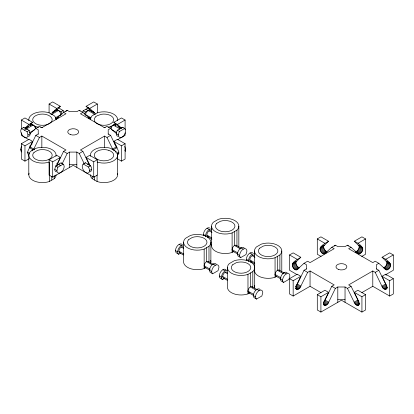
<?xml version="1.0" encoding="UTF-8"?>
<svg xmlns="http://www.w3.org/2000/svg" width="414" height="414" viewBox="0 0 414 414"><rect width="100%" height="100%" fill="white"/><g stroke="black" fill="none" stroke-linecap="round" stroke-linejoin="round"><path stroke-width="0.62" d="M54.746 169.295L55.688 165.962L61.06 162.862L63.689 164.539L64.175 166.356A5.134 2.965 -60 0 1 60.547 172.643A5.134 2.965 -60 0 1 56.915 170.547L54.746 169.295A5.134 2.965 -60 0 0 56.558 171.877M56.915 170.547L57.862 167.215L63.228 164.115M354.28 241.258C359.631 243.592 367.296 249.559 359.419 253.86L355.797 251.769L357.204 250.962L358.426 249.445L359.124 247.629L359.124 246.009L354.28 241.258L361.929 236.839L365.552 238.93L365.552 254.253L361.738 256.457M382.034 257.28C387.38 259.614 395.044 265.581 387.168 269.881L383.55 267.791L384.953 266.978L386.174 265.467L386.878 263.651L386.878 262.026L382.034 257.28L389.683 252.861L393.3 254.952L393.3 270.275L385.672 274.679M116.277 146.711L116.401 145.702M321.104 256.457L317.29 254.253L317.29 238.93L320.912 236.839L328.561 241.258C325.29 243.458 317.683 246.475 320.798 251.536C321.538 252.897 323.613 254.869 325.073 253.352L331.769 247.287L334.181 248.685L310.055 262.616L307.638 261.218L304.021 263.309L297.324 269.374C295.498 271.051 293.226 268.344 292.62 266.657C290.845 261.824 297.826 259.521 300.812 257.28L293.164 252.861L289.541 254.952L289.541 270.275L297.169 274.679M295.674 269.881L299.296 267.791L297.889 266.978L296.667 265.467L295.969 263.651L295.969 262.026L300.812 257.28M323.422 253.86L327.044 251.769L325.637 250.962L324.421 249.445L323.717 247.629L323.717 246.009L328.561 241.258M84.549 114.223L85.367 112.049L89.667 109.57M21.337 128.982L21.337 120.039L24.954 117.949L32.602 122.368L27.759 127.119L25.176 128.609M51.89 113.188L56.734 108.437L60.351 106.346L52.702 101.932L49.085 104.017L49.085 112.96M60.351 106.346L55.507 111.097L52.407 112.887M358.855 304.895L359.217 303.54L358.855 301.759L354.28 292.331L357.903 290.24L365.552 294.654L365.552 309.982L361.929 312.068L341.421 300.228L320.912 312.068L317.29 309.982L317.29 294.654L324.938 290.24L328.561 292.331L324.421 300.859C321.285 305.858 327.391 307.028 328.695 302.179L335.387 288.387L337.803 286.995L345.038 286.995L347.455 288.387L354.151 302.179C354.757 303.871 357.028 306.572 358.855 304.895L357.862 305.47M82.738 111.749L83.198 110.797L88.565 107.692M327.044 304.595L323.422 302.505L324.643 300.988L331.769 286.297L334.181 284.904L310.055 270.973L307.638 272.365L299.948 287.88L299.296 288.574L295.674 286.483L296.895 284.967L304.021 270.275L306.432 268.883M29.311 158.619L24.954 161.139L21.337 159.048L21.337 143.725L28.985 139.306L32.602 141.397L28.462 149.93C27.65 151.25 26.982 154.034 29.027 154.541L27.992 153.941M29.953 147.436L35.811 135.368L38.228 133.97M33.575 149.521L39.433 137.453L41.845 136.061L65.976 149.992L63.565 151.384L57.701 163.458M56.211 165.952L60.351 157.418L56.734 155.328L49.085 159.747L49.085 175.07L52.702 177.161L73.216 165.315L93.724 177.161L97.342 175.07L97.342 159.747L89.693 155.328L86.076 157.418L90.216 165.952M62.162 163.82L67.182 153.475L69.593 152.083L76.833 152.083L79.245 153.475L84.27 163.82M321.021 292.631L310.055 286.297L293.164 296.051L289.541 293.961L289.541 278.632L297.19 274.218L300.812 276.309L296.667 284.837C294.649 286.892 296.626 291.332 299.296 288.574M21.668 128.594L20.845 129.82L20.721 130.829A5.134 2.965 60 0 0 24.354 137.117A5.134 2.965 60 0 0 27.981 135.021L30.155 133.769L29.208 130.436L23.836 127.336L21.668 128.594L27.034 131.693L27.981 135.021M23.381 127.76L23.836 127.336M58.415 117.545L55.874 119.015L63.565 112.38L67.182 110.29L69.593 111.682L76.833 111.682L79.245 110.29L82.867 112.38L90.557 119.015L87.97 117.524M32.602 122.368L28.985 124.459L24.845 128.205L28.462 126.115M30.072 133.598L35.811 128.397L39.433 126.311L41.845 127.703L65.976 113.772L63.565 112.38M65.748 111.589L67.182 110.29M334.434 246.066L335.387 245.202L337.803 246.594L345.038 246.594L347.455 245.202L351.072 247.287L358.198 253.751L359.419 253.86M29.063 173.181A13.652 7.882 0 0 0 34.497 181.125A13.652 7.882 0 0 0 49.271 181.544L54.27 178.662A13.652 7.882 0 0 0 56.097 174.724M208.982 246.294L209.054 246.237A13.652 7.882 0 0 0 206.886 236.725A13.652 7.882 0 0 0 190.409 235.473L185.415 238.355A13.652 7.882 0 0 0 187.583 247.867A13.652 7.882 0 0 0 204.061 249.119L208.982 246.294L208.982 262.367M236.937 230.153L237.01 230.096A13.652 7.882 0 0 0 234.841 220.584A13.652 7.882 0 0 0 218.364 219.332L213.365 222.214A13.652 7.882 0 0 0 215.539 231.726A13.652 7.882 0 0 0 232.016 232.978L236.937 230.153L236.937 246.226M252.804 271.589L252.876 271.537A13.652 7.882 0 0 0 250.708 262.021A13.652 7.882 0 0 0 234.231 260.768L229.232 263.656A13.652 7.882 0 0 0 231.405 273.168A13.652 7.882 0 0 0 247.882 274.42L252.804 271.589L252.804 287.668M279.885 254.952L279.962 254.895A13.652 7.882 0 0 0 277.794 245.383A13.652 7.882 0 0 0 261.317 244.131L256.318 247.013A13.652 7.882 0 0 0 258.486 256.525A13.652 7.882 0 0 0 274.963 257.777L279.885 254.952L279.885 271.025M52.594 112.184L56.211 110.098M24.928 128.309L28.033 126.518M52.159 112.587L55.781 110.497M24.354 130.141L33.115 125.08A3.41 1.972 60 0 1 35.444 128.49M51.781 114.305L58.395 110.486M56.34 109.12L60.961 111.79L63.135 110.538A5.134 2.965 60 0 1 63.709 111.739M27.034 131.693L29.208 130.436M29.487 132.749L34.978 129.577M55.3 117.845L60.806 114.662M55.735 118.652L57.287 117.757M56.433 118.839L57.986 117.943M90.65 110.497L90.92 111.097L94.537 113.188L94.268 112.587L90.65 110.497L86.076 106.346L93.724 101.932L97.342 104.017L97.342 112.96M21.337 143.725L24.954 145.816L32.602 141.397M82.867 112.38L80.451 113.772L104.582 127.703L106.993 126.311L110.616 128.397L116.355 133.598M86.076 106.346L89.693 108.437L97.342 104.017M120.981 128.009L118.399 126.518L113.824 122.368L121.473 117.949L125.095 120.039L125.095 129.618M108.08 127.207A13.652 7.882 0 0 0 110.802 126.518L115.729 123.688M49.085 159.747L52.702 161.833L60.351 157.418M110.616 128.397L108.204 129.794L108.204 134.26M113.824 122.368L117.447 124.459L125.095 120.039M112.856 149.521L106.993 137.453L104.582 136.061L80.451 149.992L82.867 151.384L88.725 163.458M118.114 136.361A5.134 2.965 -60 0 1 117.359 130.203L122.492 127.238L124.666 128.495A5.134 2.965 -60 0 1 124.666 134.421A5.134 2.965 -60 0 1 119.532 137.386A5.134 2.965 -60 0 1 119.532 131.455L124.666 128.495M79.245 153.475L82.867 151.384M106.993 137.453L110.616 135.368L116.474 147.436M118.953 153.646L117.405 154.541C119.444 154.034 118.777 151.25 117.964 149.93L113.824 141.397L117.447 139.306L125.095 143.725L125.095 159.048L121.473 161.139L117.115 158.619M117.467 139.772L125.095 135.368L125.095 132.811M114.28 144.031L115.242 143.472M83.292 164.016L88.425 166.982A5.134 2.965 60 0 1 88.425 172.912A5.134 2.965 60 0 1 83.292 169.947A5.134 2.965 60 0 1 83.292 164.016L85.465 162.764L90.599 165.729A5.134 2.965 60 0 1 89.848 171.888M112.158 149.34L116.551 146.804M88.032 164.425L89.134 163.789M113.312 149.827L117.157 147.607M86.076 157.418L93.724 161.833L97.342 159.747M113.824 141.397L121.473 145.816L125.095 143.725M88.425 166.982L90.599 165.729M116.826 153.371L119.02 152.104M117.265 154.174L118.818 153.278M89.491 170.558L91.665 169.305M124.619 150.277L125.706 149.651L124.759 146.318M182.258 244.643A5.134 2.965 -60 0 0 176.907 246.501A5.134 2.965 -60 0 0 176.55 252.995L178.719 254.253L180.773 253.068M207.704 237.522L208.728 236.927M183.583 242.293L183.583 261.798A13.652 7.882 0 0 0 204.061 268.624L205.603 267.744M211.657 244.633A13.652 7.882 0 0 0 217.604 252.214A13.652 7.882 0 0 0 232.016 252.483L233.558 251.608M216.305 264.298A5.134 2.965 -60 0 0 212.222 264.701A5.134 2.965 -60 0 0 209.531 270.306L210.017 272.117L212.646 273.799L218.018 270.699L218.959 267.366A5.134 2.965 -60 0 0 215.332 265.27L213.158 264.018M244.26 248.157A5.134 2.965 -60 0 0 240.177 248.56A5.134 2.965 -60 0 0 237.486 254.165L237.972 255.981L240.601 257.658L245.973 254.558L246.915 251.226A5.134 2.965 -60 0 0 243.287 249.13L241.114 247.877M250.651 262.316L251.681 261.726M226.08 269.944A5.134 2.965 -60 0 0 220.724 271.801A5.134 2.965 -60 0 0 220.367 278.296L222.541 279.553L224.595 278.368M293.05 263.118L296.667 261.027M320.798 247.096L324.421 245.005M292.62 263.516L296.238 261.425M320.369 247.494L323.986 245.409M292.346 264.116L295.969 262.026M320.094 248.095L323.717 246.009M292.253 264.877L295.875 262.786M320.001 248.855L323.624 246.765M292.346 265.741L295.969 263.651M320.094 249.72L323.717 247.629M292.62 266.657L296.238 264.567M320.369 250.636L323.986 248.545M254.491 250.951L254.491 270.456A13.652 7.882 0 0 0 274.963 277.282L276.511 276.402M293.05 267.553L296.667 265.467M320.798 251.536L324.421 249.445M227.405 267.594L227.405 287.099A13.652 7.882 0 0 0 247.882 293.924L249.906 292.765M293.614 268.375L297.231 266.29M321.362 252.359L324.98 250.268M331.769 247.287L335.387 245.202M294.266 269.069L297.889 266.978M322.02 253.047L325.637 250.962M294.97 269.581L298.592 267.491M322.718 253.559L326.341 251.474M296.331 269.949L298.913 268.453M324.079 253.927L326.667 252.431M324.643 253.751L326.191 252.856M287.207 272.955A5.134 2.965 -60 0 0 283.124 273.359A5.134 2.965 -60 0 0 280.433 278.964L280.92 280.775L283.554 282.457L288.92 279.357L289.867 276.024A5.134 2.965 -60 0 0 286.234 273.928L284.066 272.676M260.127 289.598A5.134 2.965 -60 0 0 256.043 290.002A5.134 2.965 -60 0 0 253.352 295.601L253.839 297.418L256.468 299.099L261.839 296L262.781 292.667A5.134 2.965 -60 0 0 259.154 290.571L256.98 289.314M289.541 278.632L293.164 280.723L300.812 276.309M351.072 247.287L348.66 248.685L372.791 262.616L375.203 261.218L378.82 263.309L385.951 269.773L387.168 269.881M357.903 243.344L365.552 238.93M317.29 294.654L320.912 296.745L328.561 292.331M378.82 263.309L376.409 264.701L376.409 269.172M385.651 259.366L393.3 254.952M361.82 292.631L372.791 286.297L389.683 296.051L393.3 293.961L393.3 278.632L385.651 274.218L382.034 276.309L386.174 284.837C389.305 289.836 383.204 291.006 381.899 286.157L375.203 272.365L372.791 270.973L348.66 284.904L351.072 286.297L358.762 301.811L355.145 303.902M347.455 288.387L351.072 286.297M375.203 272.365L378.82 270.275L386.51 285.789L382.893 287.88M354.28 292.331L361.929 296.745L365.552 294.654M382.034 276.309L389.683 280.723L393.3 278.632M354.151 302.179L357.768 300.088M381.899 286.157L385.517 284.071M354.581 303.079L358.198 300.988M382.329 287.057L385.951 284.967M355.797 304.595L358.902 302.805M383.55 288.574L386.65 286.783M356.501 305.108L359.606 303.317M384.249 289.086L387.354 287.295M357.204 305.408L359.792 303.912M384.953 289.386L387.54 287.89M385.61 289.448L386.645 288.853M69.593 164.622L76.833 164.622M337.803 299.534L345.038 299.534M30.626 123.631L35.625 126.518A13.652 7.882 0 0 0 38.916 127.305M97.057 161.998L97.155 162.04A13.652 7.882 0 0 0 113.633 160.787A13.652 7.882 0 0 0 115.801 151.276L110.802 148.393A13.652 7.882 0 0 0 96.395 148.662A13.652 7.882 0 0 0 90.449 156.244M90.33 174.724A13.652 7.882 0 0 0 92.156 178.662L97.155 181.544A13.652 7.882 0 0 0 111.563 181.275A13.652 7.882 0 0 0 117.514 173.694M358.426 245.005L362.043 247.096M386.174 261.027L389.791 263.118M358.855 245.409L362.473 247.494M386.604 261.425L390.226 263.516M359.124 246.009L362.747 248.095M386.878 262.026L390.495 264.116M359.217 246.765L362.84 248.855M386.971 262.786L390.588 264.877M359.124 247.629L362.747 249.72M386.878 263.651L390.495 265.741M358.855 248.545L362.473 250.636M386.604 264.567L390.226 266.657M358.426 249.445L362.043 251.536M386.174 265.467L389.791 267.553M357.862 250.268L361.479 252.359M385.61 266.29L389.227 268.375M357.204 250.962L360.827 253.047M384.953 266.978L388.575 269.069M356.501 251.474L360.123 253.559M384.249 267.491L387.871 269.581M355.662 252.136L358.762 253.927M384.963 269.053L386.51 269.949M376.409 268.883L378.82 270.275M317.29 238.93L324.938 243.344M90.216 110.098L94.268 112.587M117.964 126.115L121.069 127.905M121.255 128.609L118.668 127.119L118.399 126.518M85.884 109.244L94.646 114.305M110.983 128.49A3.41 1.972 -60 0 1 113.312 125.08L119.925 128.899A3.41 1.972 -60 0 0 119.304 129.354M117.359 130.203L119.532 131.455M83.198 110.797L85.367 112.049M85.641 114.678L91.132 117.85M111.454 129.577L116.412 132.444M89.145 117.757L90.692 118.652M116.298 133.784L118.466 135.036M88.958 118.244L89.993 118.839M108.204 133.97L110.616 135.368M58.514 107.868L63.135 110.538M49.085 104.017L56.734 108.437M289.541 254.952L297.19 259.366M304.021 263.309L306.432 264.701L306.432 269.172M304.021 270.275L307.638 272.365M331.769 286.297L335.387 288.387M21.337 120.039L28.985 124.459M35.811 128.397L38.228 129.794L38.228 134.26M207.067 228.223L209.241 229.475M250.02 253.021L252.193 254.274M236.228 245.305L241.171 248.162M279.181 270.104L284.123 272.961M209.241 230.883L211.999 232.471M240.565 248.964L234.521 245.476L234.521 231.545M252.193 255.676L254.946 257.27M283.518 273.763L277.473 270.275L277.473 256.344M297.324 284.071L300.942 286.157M325.073 300.088L328.695 302.179M296.895 284.967L300.512 287.057M324.643 300.988L328.261 303.079M35.811 135.368L39.433 137.453M63.565 151.384L67.182 153.475M296.331 285.789L299.948 287.88M324.079 301.811L327.697 303.902M206.829 235.059L211.787 237.926M232.109 249.658L237.605 252.83M249.782 259.857L254.739 262.719M275.062 274.451L281.101 277.944M296.005 287.595L298.592 289.086M323.753 303.612L326.341 305.108M207.533 236.622L211.942 239.168M232.818 251.22L237.76 254.072M250.486 261.42L254.895 263.966M275.765 276.014L280.713 278.87M203.44 234.51L205.613 235.763M237.486 254.165L239.654 255.417L239.778 256.432L240.601 257.658M246.392 259.304L248.56 260.561M280.433 278.964L282.607 280.216L282.731 281.23L283.554 282.457M295.819 288.191L297.889 289.386M323.567 304.212L325.637 305.408M295.679 288.553L297.231 289.448M323.432 304.575L324.98 305.47M295.637 288.677L296.667 289.277M323.386 304.699L324.421 305.299M28.964 139.772L21.337 135.368L21.337 132.811M31.185 143.472L32.147 144.031M29.86 146.794L34.269 149.34M29.259 147.601L33.115 149.827M56.728 163.463L60.547 165.667M55.688 165.962L57.862 167.215M27.396 152.098L29.601 153.371M20.7 149.64L21.787 150.266M179.117 244.358L181.285 245.616M222.934 269.659L225.107 270.916M208.273 261.446L213.22 264.303M252.095 286.747L257.037 289.598M181.285 247.018L183.49 248.291M212.061 264.789L206.57 261.617L206.57 247.686M225.107 272.319L227.312 273.592M255.883 290.085L250.387 286.918L250.387 272.986M178.874 251.2L183.832 254.061M204.154 265.793L210.198 269.281M222.696 276.5L227.653 279.362M247.976 291.094L253.471 294.266M179.583 252.763L183.438 254.988M204.863 267.356L209.805 270.213M223.4 278.063L227.26 280.288M248.685 292.657L253.627 295.513M175.484 250.646L177.658 251.903M209.531 270.306L211.704 271.558L211.823 272.572L212.646 273.799M219.306 275.947L221.48 277.199M253.352 295.601L255.521 296.859L255.645 297.868L256.468 299.099M347.455 245.202L348.412 246.066M117.447 124.459L121.587 128.205M89.693 108.437L93.838 112.184M79.245 110.29L80.202 111.154M61.06 162.862L61.52 163.287M385.651 274.218L386.205 275.357M389.683 280.723L389.683 296.051M372.791 270.973L372.791 286.297M361.929 296.745L361.929 312.068M345.038 286.995L345.038 302.318M337.803 286.995L337.803 302.318M320.912 296.745L320.912 312.068M310.055 270.973L310.055 286.297M293.164 280.723L293.164 296.051M281.789 250.951L281.789 270.456A13.652 7.882 0 0 1 281.525 271.998M275.062 257.736L275.062 277.24M254.703 267.594L254.703 287.099M247.976 274.378L247.976 293.883M238.837 226.158L238.837 245.662A13.652 7.882 0 0 1 238.578 247.199M232.109 232.937L232.109 252.442M211.538 226.158L211.538 245.662M210.886 242.293L210.886 261.798M204.154 249.078L204.154 268.582M121.473 145.816L121.473 161.139M117.628 155.219L117.628 174.724M115.729 124.247L115.729 125.918M115.729 151.219L115.729 152.336M110.9 126.477L110.9 128.702M104.582 136.061L104.582 147.555M97.057 175.075L97.057 181.503M94.646 176.312L94.646 180.111M93.724 161.833L93.724 177.161M92.234 176.147L92.234 178.719M76.833 152.083L76.833 167.406M69.593 152.083L69.593 167.406M54.198 175.5L54.198 178.719M52.702 161.833L52.702 177.161M51.781 176.312L51.781 180.111M49.37 181.503L49.271 162.04A13.652 7.882 0 0 1 32.799 160.787A13.652 7.882 0 0 1 30.626 151.276L35.625 148.393A13.652 7.882 0 0 1 50.032 148.662A13.652 7.882 0 0 1 55.983 156.244M41.845 136.061L41.845 147.555M35.526 126.477L35.526 128.702M30.703 123.688L30.703 125.918M28.799 155.219L28.799 174.724M24.954 145.816L24.954 161.139M251.567 261.519A3.41 1.972 -60 0 1 250.279 257.875A3.41 1.972 -60 0 1 254.284 255.862M276.267 276.169A3.41 1.972 -60 0 1 275.765 272.076A3.41 1.972 -60 0 1 279.564 270.461M248.685 261.576A5.134 2.965 -60 0 1 250.377 255.883A5.134 2.965 -60 0 1 254.76 254.02M246.516 260.318A5.134 2.965 -60 0 1 248.203 254.631A5.134 2.965 -60 0 1 252.587 252.763M282.607 280.216A5.134 2.965 -60 0 1 286.234 273.928M208.615 236.72A3.41 1.972 -60 0 1 207.326 233.077A3.41 1.972 -60 0 1 211.331 231.069M233.9 251.314A3.41 1.972 -60 0 1 232.611 247.67A3.41 1.972 -60 0 1 236.611 245.662M205.737 236.777A5.134 2.965 -60 0 1 207.424 231.084A5.134 2.965 -60 0 1 211.808 229.221M203.564 235.525A5.134 2.965 -60 0 1 205.256 229.832A5.134 2.965 -60 0 1 209.634 227.969M239.654 255.417A5.134 2.965 -60 0 1 243.287 249.13M223.902 278.213A3.41 1.972 -60 0 1 223.4 274.12A3.41 1.972 -60 0 1 227.198 272.505M249.181 292.812A3.41 1.972 -60 0 1 248.923 288.341A3.41 1.972 -60 0 1 252.721 287.637M254.444 285.562A13.652 7.882 0 0 1 254.589 288.128M222.541 279.553A5.134 2.965 -60 0 1 222.541 273.623A5.134 2.965 -60 0 1 227.674 270.658M255.521 296.859A5.134 2.965 -60 0 1 259.154 290.571M180.08 252.918A3.41 1.972 -60 0 1 179.583 248.819A3.41 1.972 -60 0 1 183.376 247.205M205.365 267.511A3.41 1.972 -60 0 1 204.863 263.418A3.41 1.972 -60 0 1 208.656 261.803M210.622 260.261A13.652 7.882 0 0 1 210.622 263.34M178.719 254.253A5.134 2.965 -60 0 1 178.408 248.917A5.134 2.965 -60 0 1 183.102 245.129M211.704 271.558A5.134 2.965 -60 0 1 215.332 265.27M85.724 115.351A3.41 1.972 -60 0 1 87.131 111.242A3.41 1.972 -60 0 1 90.143 110.683M94.019 114.761A3.41 1.972 -60 0 1 95.851 113.979M113.312 125.08A3.41 1.972 -60 0 1 115.646 125.799M105.166 127.543A13.652 7.882 0 0 1 103.981 127.574M90.33 119.693A13.652 7.882 0 0 1 92.156 115.754L97.155 112.867A13.652 7.882 0 0 1 111.563 113.141A13.652 7.882 0 0 1 117.514 120.722M122.492 127.238A5.134 2.965 -60 0 1 123.072 127.776M57.168 165.481A3.41 1.972 -60 0 1 59.58 164.089M31.909 150.898A3.41 1.972 -60 0 1 34.321 149.506M49.452 165.46A3.41 1.972 -60 0 1 49.452 164.016M30.01 145.687A5.134 2.965 -60 0 1 30.129 146.701M21.761 151.99A5.134 2.965 -60 0 1 21.761 146.059M25.901 128.619A3.41 1.972 60 0 1 27.148 129.344M30.786 125.799A3.41 1.972 60 0 1 33.115 125.08M56.304 110.673A3.41 1.972 60 0 1 59.321 111.231A3.41 1.972 60 0 1 60.729 115.34M50.575 113.979A3.41 1.972 60 0 1 52.407 114.761M42.451 127.574A13.652 7.882 0 0 1 40.665 127.507M28.918 120.722A13.652 7.882 0 0 1 34.864 113.141A13.652 7.882 0 0 1 49.271 112.867L54.27 115.754A13.652 7.882 0 0 1 56.097 119.693M49.328 123.662A9.729 5.615 0 0 0 51.843 118.238C50.467 115.765 47.6 114.756 44.966 114.269A9.729 5.615 0 0 0 33.053 121.147C34.429 123.62 37.301 124.63 39.93 125.116A9.729 5.615 0 0 0 48.868 123.915M60.961 111.79A5.134 2.965 60 0 1 61.903 114.212M30.155 133.769A5.134 2.965 60 0 1 28.338 136.351M112.106 149.506A3.41 1.972 60 0 1 114.523 150.898M87.406 164.156A3.41 1.972 60 0 1 88.658 164.881M84.891 163.302A5.134 2.965 60 0 1 85.465 162.764M125.706 149.651A5.134 2.965 60 0 1 125.219 151.467M34.026 152.409L33.053 153.765A9.729 5.615 0 0 0 44.966 160.642C47.6 160.156 50.467 159.142 51.843 156.673A9.729 5.615 0 0 0 39.93 149.79L37.586 150.354L34.026 152.409M95.556 116.883L94.583 118.238A9.729 5.615 0 0 0 106.496 125.116C109.13 124.63 112.003 123.62 113.374 121.147A9.729 5.615 0 0 0 101.461 114.269L97.099 115.723L95.556 116.883M188.81 239.489L187.837 240.839A9.729 5.615 0 0 0 199.75 247.722C202.384 247.23 205.256 246.221 206.633 243.748A9.729 5.615 0 0 0 194.715 236.87L192.37 237.429L188.81 239.489M216.765 223.348L215.792 224.704A9.729 5.615 0 0 0 227.705 231.581C230.339 231.095 233.211 230.086 234.588 227.612A9.729 5.615 0 0 0 222.67 220.729L220.326 221.293L216.765 223.348M232.632 264.789L231.659 266.14A9.729 5.615 0 0 0 243.572 273.023C246.206 272.531 249.078 271.522 250.454 269.048A9.729 5.615 0 0 0 238.536 262.171L236.192 262.73L232.632 264.789M259.713 248.146L258.745 249.502A9.729 5.615 0 0 0 270.658 256.38C273.292 255.893 276.159 254.879 277.535 252.405A9.729 5.615 0 0 0 265.622 245.528L263.273 246.092L259.713 248.146M108.846 150.354L106.496 149.79A9.729 5.615 0 0 0 94.583 156.673C95.96 159.142 98.832 160.156 101.461 160.642A9.729 5.615 0 0 0 113.374 153.765L112.406 152.409L110.859 151.245L108.846 150.354M338.693 269.524A5.46 3.152 0 0 0 346.88 266.792A5.46 3.152 0 0 0 338.693 264.065A5.46 3.152 0 0 0 338.693 269.524M70.483 134.612A5.46 3.152 0 0 0 78.676 131.885A5.46 3.152 0 0 0 70.483 129.152A5.46 3.152 0 0 0 70.483 134.612"/></g></svg>
